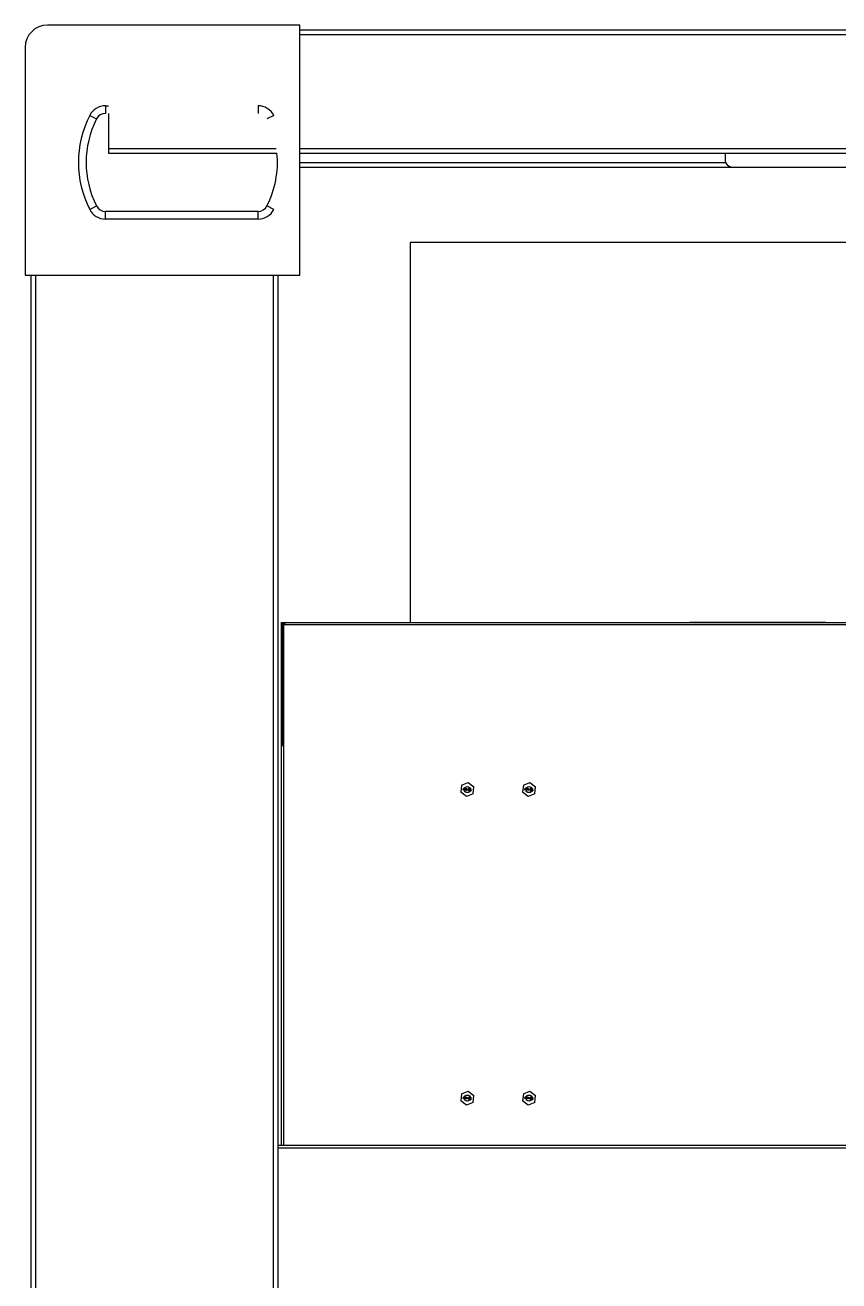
# Model space of a CAD drawing. Header units: millimetres. Extents: x 32496 to 166256, y 3504 to 23939.
# Drawn here: x 39995 to 40522, y 21353 to 22167 of the extents above; entities that cross this region are included whole.
import ezdxf

# ---------------------------------------------------------------- set-up
doc = ezdxf.new("R2010")
doc.units = ezdxf.units.MM
for name, color, linetype in [('2401-00854_BSO-M4-25_1_0', 7, 'Continuous'), ('4215-19398_1-20250317_1_0', 7, 'Continuous'), ('4215-19398_2_1_0', 7, 'Continuous'), ('4215-19398_6_1_0', 7, 'Continuous'), ('4215-19398_9_1_0', 7, 'Continuous'), ('4215-23304_2_1_1_0', 7, 'Continuous'), ('4215-HRQZZ01_1_1_0', 7, 'Continuous'), ('4403-10194_1_0', 7, 'Continuous'), ('FG-S120X100-_0', 7, 'Continuous'), ('FG-S160X160-2114_0', 7, 'Continuous'), ('QIAOJIA-1_0', 7, 'Continuous'), ('S04S0230_0', 7, 'Continuous'), ('SJIAOJIAN-2_0', 7, 'Continuous')]:
    doc.layers.add(name, color=color, linetype=linetype)

msp = doc.modelspace()

# ---------------------------------------------------------------- linework, layer by layer
at = {"layer": '2401-00854_BSO-M4-25_1_0', "color": 7, "linetype": 'Continuous'}
for p, q in [((40277.51, 21674.18), (40276.932, 21669.597)), ((40280.612, 21666.806), (40276.932, 21669.597)), ((40277.51, 21674.18), (40281.767, 21675.971)), ((40278.56, 21671.115), (40278.71, 21672.305)), ((40278.709, 21671.096), (40278.56, 21671.115)), ((40278.827, 21672.033), (40278.709, 21671.096)), ((40278.71, 21672.305), (40278.933, 21672.277)), ((40278.827, 21672.033), (40279.056, 21671.052)), ((40279.171, 21671.166), (40278.933, 21672.277)), ((40279.254, 21671.027), (40279.056, 21671.052)), ((40279.677, 21672.184), (40279.171, 21671.166)), ((40279.254, 21671.027), (40279.72, 21671.921)), ((40279.602, 21670.984), (40279.72, 21671.921)), ((40279.751, 21670.965), (40279.602, 21670.984)), ((40279.677, 21672.184), (40279.901, 21672.155)), ((40279.901, 21672.155), (40279.751, 21670.965)), ((40279.994, 21671.294), (40280.013, 21671.446)), ((40280.589, 21671.219), (40279.994, 21671.294)), ((40280.694, 21672.055), (40280.013, 21671.446)), ((40280.186, 21671.425), (40280.669, 21671.853)), ((40280.186, 21671.425), (40280.608, 21671.371)), ((40280.544, 21670.865), (40280.589, 21671.219)), ((40280.693, 21670.846), (40280.544, 21670.865)), ((40280.608, 21671.371), (40280.669, 21671.853)), ((40284.87, 21668.597), (40280.612, 21666.806)), ((40280.738, 21671.201), (40280.693, 21670.846)), ((40280.694, 21672.055), (40280.843, 21672.037)), ((40280.986, 21671.169), (40280.738, 21671.201)), ((40280.843, 21672.037), (40280.757, 21671.353)), ((40280.757, 21671.353), (40281.005, 21671.321)), ((40281.005, 21671.321), (40280.986, 21671.169)), ((40281.365, 21671.379), (40281.197, 21671.246)), ((40281.197, 21671.246), (40281.219, 21671.217)), ((40281.219, 21671.217), (40281.359, 21671.328)), ((40281.263, 21671.572), (40281.235, 21671.55)), ((40281.235, 21671.55), (40281.365, 21671.379)), ((40281.371, 21671.43), (40281.263, 21671.572)), ((40281.336, 21671.151), (40281.359, 21671.328)), ((40281.386, 21671.145), (40281.336, 21671.151)), ((40281.371, 21671.43), (40281.394, 21671.607)), ((40281.408, 21671.322), (40281.386, 21671.145)), ((40281.394, 21671.607), (40281.443, 21671.601)), ((40281.408, 21671.322), (40281.516, 21671.18)), ((40281.415, 21671.373), (40281.583, 21671.506)), ((40281.544, 21671.202), (40281.415, 21671.373)), ((40281.443, 21671.601), (40281.421, 21671.423)), ((40281.561, 21671.534), (40281.421, 21671.423)), ((40281.516, 21671.18), (40281.544, 21671.202)), ((40281.583, 21671.506), (40281.561, 21671.534)), ((40281.685, 21670.721), (40281.701, 21670.848)), ((40282.578, 21670.608), (40281.685, 21670.721)), ((40282.476, 21671.393), (40281.701, 21670.848)), ((40281.767, 21675.971), (40285.447, 21673.179)), ((40281.863, 21671.728), (40281.825, 21671.63)), ((40281.949, 21671.614), (40281.825, 21671.63)), ((40281.975, 21671.817), (40281.863, 21671.728)), ((40281.9, 21670.823), (40282.59, 21671.302)), ((40281.9, 21670.823), (40282.594, 21670.735)), ((40281.949, 21671.614), (40282.008, 21671.684)), ((40282.08, 21671.855), (40281.975, 21671.817)), ((40282.008, 21671.684), (40282.089, 21671.725)), ((40282.257, 21671.858), (40282.08, 21671.855)), ((40282.089, 21671.725), (40282.216, 21671.735)), ((40282.315, 21671.722), (40282.216, 21671.735)), ((40282.257, 21671.858), (40282.356, 21671.846)), ((40282.315, 21671.722), (40282.436, 21671.681)), ((40282.502, 21671.802), (40282.356, 21671.846)), ((40282.436, 21671.681), (40282.504, 21671.621)), ((40282.538, 21671.488), (40282.476, 21671.393)), ((40282.595, 21671.739), (40282.502, 21671.802)), ((40282.504, 21671.621), (40282.544, 21671.539)), ((40282.538, 21671.488), (40282.544, 21671.539)), ((40282.594, 21670.735), (40282.578, 21670.608)), ((40282.59, 21671.302), (40282.649, 21671.372)), ((40282.681, 21671.625), (40282.595, 21671.739)), ((40282.649, 21671.372), (40282.687, 21671.47)), ((40282.693, 21671.52), (40282.681, 21671.625)), ((40282.693, 21671.52), (40282.687, 21671.47)), ((40282.815, 21670.887), (40282.852, 21670.78)), ((40282.815, 21670.887), (40282.964, 21670.869)), ((40282.844, 21671.115), (40282.927, 21671.774)), ((40283.017, 21671.094), (40282.844, 21671.115)), ((40282.852, 21670.78), (40282.913, 21670.669)), ((40282.913, 21670.669), (40283.028, 21670.578)), ((40282.927, 21671.774), (40283.77, 21671.668)), ((40283.001, 21670.761), (40282.964, 21670.869)), ((40283.035, 21671.632), (40282.984, 21671.226)), ((40283.117, 21671.287), (40282.984, 21671.226)), ((40283.069, 21670.701), (40283.001, 21670.761)), ((40283.017, 21671.094), (40283.126, 21671.157)), ((40283.028, 21670.578), (40283.149, 21670.537)), ((40283.754, 21671.541), (40283.035, 21671.632)), ((40283.165, 21670.663), (40283.069, 21670.701)), ((40283.244, 21671.297), (40283.117, 21671.287)), ((40283.126, 21671.157), (40283.228, 21671.17)), ((40283.297, 21670.518), (40283.149, 21670.537)), ((40283.165, 21670.663), (40283.313, 21670.644)), ((40283.377, 21671.151), (40283.228, 21671.17)), ((40283.244, 21671.297), (40283.393, 21671.278)), ((40283.297, 21670.518), (40283.425, 21670.528)), ((40283.416, 21670.657), (40283.313, 21670.644)), ((40283.377, 21671.151), (40283.473, 21671.113)), ((40283.514, 21671.237), (40283.393, 21671.278)), ((40283.497, 21670.699), (40283.416, 21670.657)), ((40283.425, 21670.528), (40283.558, 21670.588)), ((40283.473, 21671.113), (40283.541, 21671.053)), ((40283.556, 21670.768), (40283.497, 21670.699)), ((40283.629, 21671.145), (40283.514, 21671.237)), ((40283.541, 21671.053), (40283.581, 21670.971)), ((40283.59, 21670.841), (40283.556, 21670.768)), ((40283.558, 21670.588), (40283.645, 21670.68)), ((40283.581, 21670.971), (40283.597, 21670.892)), ((40283.59, 21670.841), (40283.597, 21670.892)), ((40283.69, 21671.034), (40283.629, 21671.145)), ((40283.645, 21670.68), (40283.711, 21670.8)), ((40283.724, 21670.902), (40283.69, 21671.034)), ((40283.724, 21670.902), (40283.711, 21670.8)), ((40283.77, 21671.668), (40283.754, 21671.541)), ((40284.87, 21668.597), (40285.447, 21673.179)), ((40317.51, 21674.18), (40316.932, 21669.597)), ((40320.612, 21666.806), (40316.932, 21669.597)), ((40317.51, 21674.18), (40321.767, 21675.971)), ((40318.56, 21671.115), (40318.71, 21672.305)), ((40318.709, 21671.096), (40318.56, 21671.115)), ((40318.827, 21672.033), (40318.709, 21671.096)), ((40318.71, 21672.305), (40318.933, 21672.277)), ((40318.827, 21672.033), (40319.056, 21671.052)), ((40319.171, 21671.166), (40318.933, 21672.277)), ((40319.254, 21671.027), (40319.056, 21671.052)), ((40319.677, 21672.184), (40319.171, 21671.166)), ((40319.254, 21671.027), (40319.72, 21671.921)), ((40319.602, 21670.984), (40319.72, 21671.921)), ((40319.751, 21670.965), (40319.602, 21670.984)), ((40319.677, 21672.184), (40319.901, 21672.155)), ((40319.901, 21672.155), (40319.751, 21670.965)), ((40319.994, 21671.294), (40320.013, 21671.446)), ((40320.589, 21671.219), (40319.994, 21671.294)), ((40320.694, 21672.055), (40320.013, 21671.446)), ((40320.186, 21671.425), (40320.669, 21671.853)), ((40320.186, 21671.425), (40320.608, 21671.371)), ((40320.544, 21670.865), (40320.589, 21671.219)), ((40320.693, 21670.846), (40320.544, 21670.865)), ((40320.608, 21671.371), (40320.669, 21671.853)), ((40324.87, 21668.597), (40320.612, 21666.806)), ((40320.738, 21671.201), (40320.693, 21670.846)), ((40320.694, 21672.055), (40320.843, 21672.037)), ((40320.986, 21671.169), (40320.738, 21671.201)), ((40320.843, 21672.037), (40320.757, 21671.353)), ((40320.757, 21671.353), (40321.005, 21671.321)), ((40321.005, 21671.321), (40320.986, 21671.169)), ((40321.365, 21671.379), (40321.197, 21671.246)), ((40321.197, 21671.246), (40321.219, 21671.217)), ((40321.219, 21671.217), (40321.359, 21671.328)), ((40321.263, 21671.572), (40321.235, 21671.55)), ((40321.235, 21671.55), (40321.365, 21671.379)), ((40321.371, 21671.43), (40321.263, 21671.572)), ((40321.336, 21671.151), (40321.359, 21671.328)), ((40321.386, 21671.145), (40321.336, 21671.151)), ((40321.371, 21671.43), (40321.394, 21671.607)), ((40321.408, 21671.322), (40321.386, 21671.145)), ((40321.394, 21671.607), (40321.443, 21671.601)), ((40321.408, 21671.322), (40321.516, 21671.18)), ((40321.415, 21671.373), (40321.583, 21671.506)), ((40321.544, 21671.202), (40321.415, 21671.373)), ((40321.443, 21671.601), (40321.421, 21671.423)), ((40321.561, 21671.534), (40321.421, 21671.423)), ((40321.516, 21671.18), (40321.544, 21671.202)), ((40321.583, 21671.506), (40321.561, 21671.534)), ((40321.685, 21670.721), (40321.701, 21670.848)), ((40322.578, 21670.608), (40321.685, 21670.721)), ((40322.476, 21671.393), (40321.701, 21670.848)), ((40321.767, 21675.971), (40325.447, 21673.179)), ((40321.863, 21671.728), (40321.825, 21671.63)), ((40321.949, 21671.614), (40321.825, 21671.63)), ((40321.975, 21671.817), (40321.863, 21671.728)), ((40321.9, 21670.823), (40322.59, 21671.302)), ((40321.9, 21670.823), (40322.594, 21670.735)), ((40321.949, 21671.614), (40322.008, 21671.684)), ((40322.08, 21671.855), (40321.975, 21671.817)), ((40322.008, 21671.684), (40322.089, 21671.725)), ((40322.257, 21671.858), (40322.08, 21671.855)), ((40322.089, 21671.725), (40322.216, 21671.735)), ((40322.315, 21671.722), (40322.216, 21671.735)), ((40322.257, 21671.858), (40322.356, 21671.846)), ((40322.315, 21671.722), (40322.436, 21671.681)), ((40322.502, 21671.802), (40322.356, 21671.846)), ((40322.436, 21671.681), (40322.504, 21671.621)), ((40322.538, 21671.488), (40322.476, 21671.393)), ((40322.595, 21671.739), (40322.502, 21671.802)), ((40322.504, 21671.621), (40322.544, 21671.539)), ((40322.538, 21671.488), (40322.544, 21671.539)), ((40322.594, 21670.735), (40322.578, 21670.608)), ((40322.59, 21671.302), (40322.649, 21671.372)), ((40322.681, 21671.625), (40322.595, 21671.739)), ((40322.649, 21671.372), (40322.687, 21671.47)), ((40322.693, 21671.52), (40322.681, 21671.625)), ((40322.693, 21671.52), (40322.687, 21671.47)), ((40322.815, 21670.887), (40322.852, 21670.78)), ((40322.815, 21670.887), (40322.964, 21670.869)), ((40322.844, 21671.115), (40322.927, 21671.774)), ((40323.017, 21671.094), (40322.844, 21671.115)), ((40322.852, 21670.78), (40322.913, 21670.669)), ((40322.913, 21670.669), (40323.028, 21670.578)), ((40322.927, 21671.774), (40323.77, 21671.668)), ((40323.001, 21670.761), (40322.964, 21670.869)), ((40323.035, 21671.632), (40322.984, 21671.226)), ((40323.117, 21671.287), (40322.984, 21671.226)), ((40323.069, 21670.701), (40323.001, 21670.761)), ((40323.017, 21671.094), (40323.126, 21671.157)), ((40323.028, 21670.578), (40323.149, 21670.537)), ((40323.754, 21671.541), (40323.035, 21671.632)), ((40323.165, 21670.663), (40323.069, 21670.701)), ((40323.244, 21671.297), (40323.117, 21671.287)), ((40323.126, 21671.157), (40323.228, 21671.17)), ((40323.297, 21670.518), (40323.149, 21670.537)), ((40323.165, 21670.663), (40323.313, 21670.644)), ((40323.377, 21671.151), (40323.228, 21671.17)), ((40323.244, 21671.297), (40323.393, 21671.278)), ((40323.297, 21670.518), (40323.425, 21670.528)), ((40323.416, 21670.657), (40323.313, 21670.644)), ((40323.377, 21671.151), (40323.473, 21671.113)), ((40323.514, 21671.237), (40323.393, 21671.278)), ((40323.497, 21670.699), (40323.416, 21670.657)), ((40323.425, 21670.528), (40323.558, 21670.588)), ((40323.473, 21671.113), (40323.541, 21671.053)), ((40323.556, 21670.768), (40323.497, 21670.699)), ((40323.629, 21671.145), (40323.514, 21671.237)), ((40323.541, 21671.053), (40323.581, 21670.971)), ((40323.59, 21670.841), (40323.556, 21670.768)), ((40323.558, 21670.588), (40323.645, 21670.68)), ((40323.581, 21670.971), (40323.597, 21670.892)), ((40323.59, 21670.841), (40323.597, 21670.892)), ((40323.69, 21671.034), (40323.629, 21671.145)), ((40323.645, 21670.68), (40323.711, 21670.8)), ((40323.724, 21670.902), (40323.69, 21671.034)), ((40323.724, 21670.902), (40323.711, 21670.8)), ((40323.77, 21671.668), (40323.754, 21671.541)), ((40324.87, 21668.597), (40325.447, 21673.179)), ((40277.51, 21474.18), (40276.932, 21469.597)), ((40277.51, 21474.18), (40281.767, 21475.971)), ((40281.767, 21475.971), (40285.447, 21473.179)), ((40284.87, 21468.597), (40285.447, 21473.179)), ((40317.51, 21474.18), (40316.932, 21469.597)), ((40317.51, 21474.18), (40321.767, 21475.971)), ((40321.767, 21475.971), (40325.447, 21473.179)), ((40324.87, 21468.597), (40325.447, 21473.179)), ((40280.612, 21466.806), (40276.932, 21469.597)), ((40278.56, 21471.115), (40278.71, 21472.305)), ((40278.709, 21471.096), (40278.56, 21471.115)), ((40278.827, 21472.033), (40278.709, 21471.096)), ((40278.71, 21472.305), (40278.933, 21472.277)), ((40278.827, 21472.033), (40279.056, 21471.052)), ((40279.171, 21471.166), (40278.933, 21472.277)), ((40279.254, 21471.027), (40279.056, 21471.052)), ((40279.677, 21472.184), (40279.171, 21471.166)), ((40279.254, 21471.027), (40279.72, 21471.921)), ((40279.602, 21470.984), (40279.72, 21471.921)), ((40279.751, 21470.965), (40279.602, 21470.984)), ((40279.677, 21472.184), (40279.901, 21472.155)), ((40279.901, 21472.155), (40279.751, 21470.965)), ((40279.994, 21471.294), (40280.013, 21471.446)), ((40280.589, 21471.219), (40279.994, 21471.294)), ((40280.694, 21472.055), (40280.013, 21471.446)), ((40280.186, 21471.425), (40280.669, 21471.853)), ((40280.186, 21471.425), (40280.608, 21471.371)), ((40280.544, 21470.865), (40280.589, 21471.219)), ((40280.693, 21470.846), (40280.544, 21470.865)), ((40280.608, 21471.371), (40280.669, 21471.853)), ((40284.87, 21468.597), (40280.612, 21466.806)), ((40280.738, 21471.201), (40280.693, 21470.846)), ((40280.694, 21472.055), (40280.843, 21472.037)), ((40280.986, 21471.169), (40280.738, 21471.201)), ((40280.843, 21472.037), (40280.757, 21471.353)), ((40280.757, 21471.353), (40281.005, 21471.321)), ((40281.005, 21471.321), (40280.986, 21471.169)), ((40281.365, 21471.379), (40281.197, 21471.246)), ((40281.197, 21471.246), (40281.219, 21471.217)), ((40281.219, 21471.217), (40281.359, 21471.328)), ((40281.263, 21471.572), (40281.235, 21471.55)), ((40281.235, 21471.55), (40281.365, 21471.379)), ((40281.371, 21471.43), (40281.263, 21471.572)), ((40281.336, 21471.151), (40281.359, 21471.328)), ((40281.386, 21471.145), (40281.336, 21471.151)), ((40281.371, 21471.43), (40281.394, 21471.607)), ((40281.408, 21471.322), (40281.386, 21471.145)), ((40281.394, 21471.607), (40281.443, 21471.601)), ((40281.408, 21471.322), (40281.516, 21471.18)), ((40281.415, 21471.373), (40281.583, 21471.506)), ((40281.544, 21471.202), (40281.415, 21471.373)), ((40281.443, 21471.601), (40281.421, 21471.423)), ((40281.561, 21471.534), (40281.421, 21471.423)), ((40281.516, 21471.18), (40281.544, 21471.202)), ((40281.583, 21471.506), (40281.561, 21471.534)), ((40281.685, 21470.721), (40281.701, 21470.848)), ((40282.578, 21470.608), (40281.685, 21470.721)), ((40282.476, 21471.393), (40281.701, 21470.848)), ((40281.863, 21471.728), (40281.825, 21471.63)), ((40281.949, 21471.614), (40281.825, 21471.63)), ((40281.975, 21471.817), (40281.863, 21471.728)), ((40281.9, 21470.823), (40282.59, 21471.302)), ((40281.9, 21470.823), (40282.594, 21470.735)), ((40281.949, 21471.614), (40282.008, 21471.684)), ((40282.08, 21471.855), (40281.975, 21471.817)), ((40282.008, 21471.684), (40282.089, 21471.725)), ((40282.257, 21471.858), (40282.08, 21471.855)), ((40282.089, 21471.725), (40282.216, 21471.735)), ((40282.315, 21471.722), (40282.216, 21471.735)), ((40282.257, 21471.858), (40282.356, 21471.846)), ((40282.315, 21471.722), (40282.436, 21471.681)), ((40282.502, 21471.802), (40282.356, 21471.846)), ((40282.436, 21471.681), (40282.504, 21471.621)), ((40282.538, 21471.488), (40282.476, 21471.393)), ((40282.595, 21471.739), (40282.502, 21471.802)), ((40282.504, 21471.621), (40282.544, 21471.539)), ((40282.538, 21471.488), (40282.544, 21471.539)), ((40282.594, 21470.735), (40282.578, 21470.608)), ((40282.59, 21471.302), (40282.649, 21471.372)), ((40282.681, 21471.625), (40282.595, 21471.739)), ((40282.649, 21471.372), (40282.687, 21471.47)), ((40282.693, 21471.52), (40282.681, 21471.625)), ((40282.693, 21471.52), (40282.687, 21471.47)), ((40282.815, 21470.887), (40282.852, 21470.78)), ((40282.815, 21470.887), (40282.964, 21470.869)), ((40282.844, 21471.115), (40282.927, 21471.774)), ((40283.017, 21471.094), (40282.844, 21471.115)), ((40282.852, 21470.78), (40282.913, 21470.669)), ((40282.913, 21470.669), (40283.028, 21470.578)), ((40282.927, 21471.774), (40283.77, 21471.668)), ((40283.001, 21470.761), (40282.964, 21470.869)), ((40283.035, 21471.632), (40282.984, 21471.226)), ((40283.117, 21471.287), (40282.984, 21471.226)), ((40283.069, 21470.701), (40283.001, 21470.761)), ((40283.017, 21471.094), (40283.126, 21471.157)), ((40283.028, 21470.578), (40283.149, 21470.537)), ((40283.754, 21471.541), (40283.035, 21471.632)), ((40283.165, 21470.663), (40283.069, 21470.701)), ((40283.244, 21471.297), (40283.117, 21471.287)), ((40283.126, 21471.157), (40283.228, 21471.17)), ((40283.297, 21470.518), (40283.149, 21470.537)), ((40283.165, 21470.663), (40283.313, 21470.644)), ((40283.377, 21471.151), (40283.228, 21471.17)), ((40283.244, 21471.297), (40283.393, 21471.278)), ((40283.297, 21470.518), (40283.425, 21470.528)), ((40283.416, 21470.657), (40283.313, 21470.644)), ((40283.377, 21471.151), (40283.473, 21471.113)), ((40283.514, 21471.237), (40283.393, 21471.278)), ((40283.497, 21470.699), (40283.416, 21470.657)), ((40283.425, 21470.528), (40283.558, 21470.588)), ((40283.473, 21471.113), (40283.541, 21471.053)), ((40283.556, 21470.768), (40283.497, 21470.699)), ((40283.629, 21471.145), (40283.514, 21471.237)), ((40283.541, 21471.053), (40283.581, 21470.971)), ((40283.59, 21470.841), (40283.556, 21470.768)), ((40283.558, 21470.588), (40283.645, 21470.68)), ((40283.581, 21470.971), (40283.597, 21470.892)), ((40283.59, 21470.841), (40283.597, 21470.892)), ((40283.69, 21471.034), (40283.629, 21471.145)), ((40283.645, 21470.68), (40283.711, 21470.8)), ((40283.724, 21470.902), (40283.69, 21471.034)), ((40283.724, 21470.902), (40283.711, 21470.8)), ((40283.77, 21471.668), (40283.754, 21471.541)), ((40320.612, 21466.806), (40316.932, 21469.597)), ((40318.56, 21471.115), (40318.71, 21472.305)), ((40318.709, 21471.096), (40318.56, 21471.115)), ((40318.827, 21472.033), (40318.709, 21471.096)), ((40318.71, 21472.305), (40318.933, 21472.277)), ((40318.827, 21472.033), (40319.056, 21471.052)), ((40319.171, 21471.166), (40318.933, 21472.277)), ((40319.254, 21471.027), (40319.056, 21471.052)), ((40319.677, 21472.184), (40319.171, 21471.166)), ((40319.254, 21471.027), (40319.72, 21471.921)), ((40319.602, 21470.984), (40319.72, 21471.921)), ((40319.751, 21470.965), (40319.602, 21470.984)), ((40319.677, 21472.184), (40319.901, 21472.155)), ((40319.901, 21472.155), (40319.751, 21470.965)), ((40319.994, 21471.294), (40320.013, 21471.446)), ((40320.589, 21471.219), (40319.994, 21471.294)), ((40320.694, 21472.055), (40320.013, 21471.446)), ((40320.186, 21471.425), (40320.669, 21471.853)), ((40320.186, 21471.425), (40320.608, 21471.371)), ((40320.544, 21470.865), (40320.589, 21471.219)), ((40320.693, 21470.846), (40320.544, 21470.865)), ((40320.608, 21471.371), (40320.669, 21471.853)), ((40324.87, 21468.597), (40320.612, 21466.806)), ((40320.738, 21471.201), (40320.693, 21470.846)), ((40320.694, 21472.055), (40320.843, 21472.037)), ((40320.986, 21471.169), (40320.738, 21471.201)), ((40320.843, 21472.037), (40320.757, 21471.353)), ((40320.757, 21471.353), (40321.005, 21471.321)), ((40321.005, 21471.321), (40320.986, 21471.169)), ((40321.365, 21471.379), (40321.197, 21471.246)), ((40321.197, 21471.246), (40321.219, 21471.217)), ((40321.219, 21471.217), (40321.359, 21471.328)), ((40321.263, 21471.572), (40321.235, 21471.55)), ((40321.235, 21471.55), (40321.365, 21471.379)), ((40321.371, 21471.43), (40321.263, 21471.572)), ((40321.336, 21471.151), (40321.359, 21471.328)), ((40321.386, 21471.145), (40321.336, 21471.151)), ((40321.371, 21471.43), (40321.394, 21471.607)), ((40321.408, 21471.322), (40321.386, 21471.145)), ((40321.394, 21471.607), (40321.443, 21471.601)), ((40321.408, 21471.322), (40321.516, 21471.18)), ((40321.415, 21471.373), (40321.583, 21471.506)), ((40321.544, 21471.202), (40321.415, 21471.373)), ((40321.443, 21471.601), (40321.421, 21471.423)), ((40321.561, 21471.534), (40321.421, 21471.423)), ((40321.516, 21471.18), (40321.544, 21471.202)), ((40321.583, 21471.506), (40321.561, 21471.534)), ((40321.685, 21470.721), (40321.701, 21470.848)), ((40322.578, 21470.608), (40321.685, 21470.721)), ((40322.476, 21471.393), (40321.701, 21470.848)), ((40321.863, 21471.728), (40321.825, 21471.63)), ((40321.949, 21471.614), (40321.825, 21471.63)), ((40321.975, 21471.817), (40321.863, 21471.728)), ((40321.9, 21470.823), (40322.59, 21471.302)), ((40321.9, 21470.823), (40322.594, 21470.735)), ((40321.949, 21471.614), (40322.008, 21471.684)), ((40322.08, 21471.855), (40321.975, 21471.817)), ((40322.008, 21471.684), (40322.089, 21471.725)), ((40322.257, 21471.858), (40322.08, 21471.855)), ((40322.089, 21471.725), (40322.216, 21471.735)), ((40322.315, 21471.722), (40322.216, 21471.735)), ((40322.257, 21471.858), (40322.356, 21471.846)), ((40322.315, 21471.722), (40322.436, 21471.681)), ((40322.502, 21471.802), (40322.356, 21471.846)), ((40322.436, 21471.681), (40322.504, 21471.621)), ((40322.538, 21471.488), (40322.476, 21471.393)), ((40322.595, 21471.739), (40322.502, 21471.802)), ((40322.504, 21471.621), (40322.544, 21471.539)), ((40322.538, 21471.488), (40322.544, 21471.539)), ((40322.594, 21470.735), (40322.578, 21470.608)), ((40322.59, 21471.302), (40322.649, 21471.372)), ((40322.681, 21471.625), (40322.595, 21471.739)), ((40322.649, 21471.372), (40322.687, 21471.47)), ((40322.693, 21471.52), (40322.681, 21471.625)), ((40322.693, 21471.52), (40322.687, 21471.47)), ((40322.815, 21470.887), (40322.852, 21470.78)), ((40322.815, 21470.887), (40322.964, 21470.869)), ((40322.844, 21471.115), (40322.927, 21471.774)), ((40323.017, 21471.094), (40322.844, 21471.115)), ((40322.852, 21470.78), (40322.913, 21470.669)), ((40322.913, 21470.669), (40323.028, 21470.578)), ((40322.927, 21471.774), (40323.77, 21471.668)), ((40323.001, 21470.761), (40322.964, 21470.869)), ((40323.035, 21471.632), (40322.984, 21471.226)), ((40323.117, 21471.287), (40322.984, 21471.226)), ((40323.069, 21470.701), (40323.001, 21470.761)), ((40323.017, 21471.094), (40323.126, 21471.157)), ((40323.028, 21470.578), (40323.149, 21470.537)), ((40323.754, 21471.541), (40323.035, 21471.632)), ((40323.165, 21470.663), (40323.069, 21470.701)), ((40323.244, 21471.297), (40323.117, 21471.287)), ((40323.126, 21471.157), (40323.228, 21471.17)), ((40323.297, 21470.518), (40323.149, 21470.537)), ((40323.165, 21470.663), (40323.313, 21470.644)), ((40323.377, 21471.151), (40323.228, 21471.17)), ((40323.244, 21471.297), (40323.393, 21471.278)), ((40323.297, 21470.518), (40323.425, 21470.528)), ((40323.416, 21470.657), (40323.313, 21470.644)), ((40323.377, 21471.151), (40323.473, 21471.113)), ((40323.514, 21471.237), (40323.393, 21471.278)), ((40323.497, 21470.699), (40323.416, 21470.657)), ((40323.425, 21470.528), (40323.558, 21470.588)), ((40323.473, 21471.113), (40323.541, 21471.053)), ((40323.556, 21470.768), (40323.497, 21470.699)), ((40323.629, 21471.145), (40323.514, 21471.237)), ((40323.541, 21471.053), (40323.581, 21470.971)), ((40323.59, 21470.841), (40323.556, 21470.768)), ((40323.558, 21470.588), (40323.645, 21470.68)), ((40323.581, 21470.971), (40323.597, 21470.892)), ((40323.59, 21470.841), (40323.597, 21470.892)), ((40323.69, 21471.034), (40323.629, 21471.145)), ((40323.645, 21470.68), (40323.711, 21470.8)), ((40323.724, 21470.902), (40323.69, 21471.034)), ((40323.724, 21470.902), (40323.711, 21470.8)), ((40323.77, 21471.668), (40323.754, 21471.541))]:
    msp.add_line(p, q, dxfattribs=at)
at = {"layer": '4215-19398_1-20250317_1_0', "color": 7, "linetype": 'Continuous'}
for p, q in [((40160.54, 21779.588), (40160.54, 21440.638)), ((40160.54, 21779.588), (40161.54, 21779.588)), ((40161.54, 21707.241), (40161.54, 21779.588)), ((40161.74, 21779.588), (40161.74, 21699.588)), ((40161.74, 21779.588), (40163.69, 21779.588)), ((40160.54, 21707.24), (40161.54, 21707.24))]:
    msp.add_line(p, q, dxfattribs=at)
at = {"layer": '4215-19398_1-20250317_1_0', "color": 9, "linetype": 'Continuous'}
for p, q in [((40161.54, 21772.266), (40160.54, 21772.266)), ((40162.29, 21772.266), (40161.74, 21772.266)), ((40160.54, 21717.266), (40161.54, 21717.266)), ((40161.74, 21717.266), (40162.29, 21717.266))]:
    msp.add_line(p, q, dxfattribs=at)
at = {"layer": '4215-19398_1-20250317_1_0', "color": 7, "linetype": 'Continuous'}
msp.add_lwpolyline([(40161.74, 21699.588), (40161.64, 21702.139), (40161.567, 21704.69), (40161.54, 21707.241)], dxfattribs=at)
msp.add_arc((40407.473, 21760.264), 253.113, 193.675698, 193.869862, dxfattribs=at)
msp.add_open_spline([(40160.54, 21707.241), (40160.537, 21706.09), (40160.753, 21703.786), (40161.264, 21701.54), (40161.536, 21700.421)], degree=3, knots=[0, 0, 0, 0, 0.499857, 1, 1, 1, 1], dxfattribs=at)
at = {"layer": '4215-19398_2_1_0', "color": 7, "linetype": 'Continuous'}
msp.add_line((40161.54, 21778.12), (40161.74, 21778.12), dxfattribs=at)
at = {"layer": '4215-19398_6_1_0', "color": 7, "linetype": 'Continuous'}
msp.add_line((40161.74, 21778.588), (40161.54, 21778.588), dxfattribs=at)
at = {"layer": '4215-19398_9_1_0', "color": 7, "linetype": 'Continuous'}
for p, q in [((40161.74, 21777.798), (40161.54, 21777.798)), ((40161.74, 21777.198), (40161.54, 21777.198))]:
    msp.add_line(p, q, dxfattribs=at)
at = {"layer": '4215-23304_2_1_1_0', "color": 7, "linetype": 'Continuous'}
msp.add_line((40836.64, 21440.638), (40158.64, 21440.638), dxfattribs=at)
at = {"layer": '4215-23304_2_1_1_0', "color": 9, "linetype": 'Continuous'}
msp.add_line((40834.94, 21438.938), (40158.64, 21438.938), dxfattribs=at)
at = {"layer": '4215-HRQZZ01_1_1_0', "color": 7, "linetype": 'Continuous'}
for p, q in [((40162.29, 21440.638), (40162.29, 21778.188)), ((40163.69, 21779.588), (40778.69, 21779.588))]:
    msp.add_line(p, q, dxfattribs=at)
at = {"layer": '4215-HRQZZ01_1_1_0', "color": 9, "linetype": 'Continuous'}
msp.add_line((40780.09, 21778.188), (40162.29, 21778.188), dxfattribs=at)
at = {"layer": '4215-HRQZZ01_1_1_0', "color": 7, "linetype": 'Continuous'}
for centre in [(40281.19, 21671.388), (40321.19, 21671.388), (40281.19, 21471.388), (40321.19, 21471.388)]:
    msp.add_circle(centre, 2, dxfattribs=at)
msp.add_arc((40163.69, 21778.188), 1.4, 90, 180, dxfattribs=at)
msp.add_open_spline([(40162.29, 21778.188), (40162.404, 21778.368), (40162.621, 21778.709), (40162.911, 21779.103), (40163.154, 21779.35), (40163.329, 21779.483), (40163.507, 21779.568), (40163.631, 21779.588), (40163.69, 21779.588)], degree=3, knots=[0, 0, 0, 0, 0.3128613, 0.5926879, 0.7134073, 0.8194208, 0.913628, 1, 1, 1, 1], dxfattribs=at)
at = {"layer": '4403-10194_1_0', "color": 7, "linetype": 'Continuous'}
for p, q in [((40425.44, 21779.588), (40425.44, 21779.638)), ((40513.44, 21779.638), (40425.44, 21779.638)), ((40513.44, 21779.638), (40513.44, 21779.588))]:
    msp.add_line(p, q, dxfattribs=at)
at = {"layer": '4403-10194_1_0', "color": 9, "linetype": 'Continuous'}
for p, q in [((40428.44, 21779.638), (40428.44, 21779.588)), ((40510.44, 21779.588), (40510.44, 21779.638))]:
    msp.add_line(p, q, dxfattribs=at)
at = {"layer": 'FG-S120X100-_0', "color": 7, "linetype": 'Continuous'}
for p, q in [((40448.17, 22083.888), (40448.17, 22079.888)), ((40172.64, 22074.888), (40638.64, 22074.888))]:
    msp.add_line(p, q, dxfattribs=at)
at = {"layer": 'FG-S120X100-_0', "color": 9, "linetype": 'Continuous'}
msp.add_line((40172.64, 22077.888), (40448.608, 22077.888), dxfattribs=at)
at = {"layer": 'FG-S120X100-_0', "color": 7, "linetype": 'Continuous'}
msp.add_arc((40453.17, 22079.888), 5, 180, 270, dxfattribs=at)
at = {"layer": 'FG-S160X160-2114_0', "color": 7, "linetype": 'Continuous'}
for p, q in [((39998.64, 19890.888), (39998.64, 22004.888)), ((40158.64, 19890.888), (40158.64, 22004.888))]:
    msp.add_line(p, q, dxfattribs=at)
at = {"layer": 'FG-S160X160-2114_0', "color": 9, "linetype": 'Continuous'}
for p, q in [((40001.64, 19890.888), (40001.64, 22004.888)), ((40155.64, 19890.888), (40155.64, 22004.888))]:
    msp.add_line(p, q, dxfattribs=at)
at = {"layer": 'QIAOJIA-1_0', "color": 7, "linetype": 'Continuous'}
for p, q in [((40244.14, 22026.088), (40244.14, 21779.588)), ((42904.44, 22026.088), (40244.14, 22026.088))]:
    msp.add_line(p, q, dxfattribs=at)
at = {"layer": 'S04S0230_0', "color": 7, "linetype": 'Continuous'}
for p, q in [((40172.64, 22163.888), (52008.64, 22163.888)), ((40048.64, 22109.638), (40048.64, 22083.888)), ((40048.64, 22083.888), (40157.752, 22083.888)), ((40172.64, 22083.888), (52008.64, 22083.888))]:
    msp.add_line(p, q, dxfattribs=at)
at = {"layer": 'S04S0230_0', "color": 9, "linetype": 'Continuous'}
for p, q in [((40172.64, 22160.888), (52008.64, 22160.888)), ((40048.64, 22086.888), (40157.342, 22086.888)), ((40172.64, 22086.888), (52008.64, 22086.888))]:
    msp.add_line(p, q, dxfattribs=at)
at = {"layer": 'SJIAOJIAN-2_0', "color": 7, "linetype": 'Continuous'}
for p, q in [((40172.64, 22166.888), (40009.14, 22166.888)), ((40172.64, 22004.888), (40172.64, 22166.888)), ((39994.64, 22152.388), (39994.64, 22004.888)), ((40046.716, 22114.638), (40048.64, 22114.638)), ((40145.563, 22046.138), (40046.716, 22046.138)), ((40145.563, 22041.138), (40046.716, 22041.138)), ((39994.64, 22004.888), (40172.64, 22004.888))]:
    msp.add_line(p, q, dxfattribs=at)
at = {"layer": 'SJIAOJIAN-2_0', "color": 9, "linetype": 'Continuous'}
for p, q in [((40036.475, 22108.37), (40040.928, 22106.095)), ((40046.716, 22114.638), (40046.716, 22109.638)), ((40145.563, 22114.638), (40145.563, 22109.638)), ((40155.804, 22108.37), (40151.352, 22106.095)), ((40036.475, 22047.406), (40040.928, 22049.681)), ((40046.716, 22041.138), (40046.716, 22046.138)), ((40145.563, 22041.138), (40145.563, 22046.138)), ((40155.804, 22047.406), (40151.352, 22049.681))]:
    msp.add_line(p, q, dxfattribs=at)
at = {"layer": 'SJIAOJIAN-2_0', "color": 7, "linetype": 'Continuous'}
for centre, radius, start, end in [((40009.14, 22152.388), 14.5, 90, 180), ((40096.14, 22077.888), 67, 152.937964, 207.062036), ((40046.716, 22103.138), 11.5, 90, 152.937964), ((40046.716, 22103.138), 6.5, 90, 152.937964), ((40145.563, 22103.138), 11.5, 27.062036, 90), ((40096.14, 22077.888), 62, 152.937964, 207.062036), ((40096.14, 22077.888), 62, 332.937964, 5.565896), ((40046.716, 22052.638), 11.5, 207.062036, 270), ((40046.716, 22052.638), 6.5, 207.062036, 270), ((40145.563, 22052.638), 6.5, 270, 332.937964), ((40145.563, 22052.638), 11.5, 270, 332.937964)]:
    msp.add_arc(centre, radius, start, end, dxfattribs=at)

doc.saveas('drawing.dxf')
